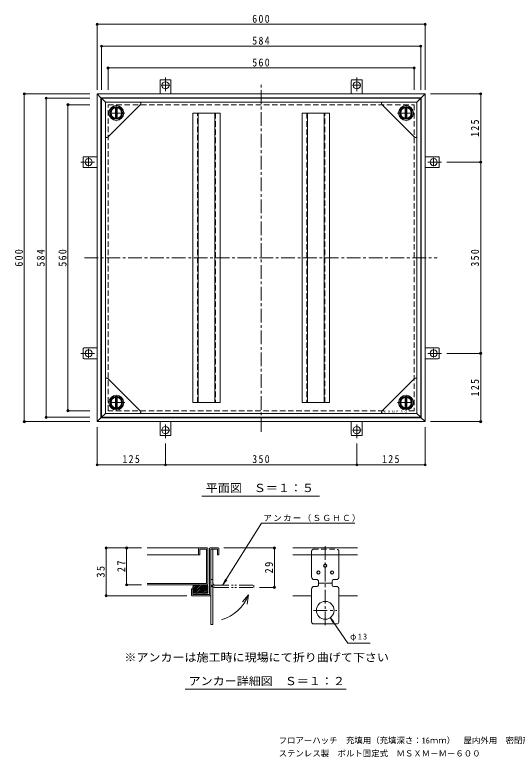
# Model space of a CAD drawing. Units: millimetres at full size, with parts at other scales. Extents: x -366 to 373, y -274 to 270.
# Drawn here: x -366 to 2, y -274 to 270 of the extents above; entities that cross this region are included whole.
import ezdxf
from ezdxf.enums import TextEntityAlignment as Align

# ---------------------------------------------------------------- set-up
doc = ezdxf.new("R2010")
doc.units = ezdxf.units.MM
doc.header["$LTSCALE"] = 2
doc.header["$PDMODE"] = 32
doc.header["$PDSIZE"] = 1.6
for name, pattern in [('CHAIN1', [8, 5, -1, 1, -1]), ('DASHED2', [3, 2, -1]), ('DOUBLE_CHAIN1', [8.8, 5, -1, 0.6, -0.6, 0.6, -1])]:
    doc.linetypes.add(name, pattern=pattern)
for name, color, linetype, lineweight in [('0-0_通り芯', 7, 'CHAIN1', 9), ('0-1_躯体', 2, 'Continuous', 9), ('0-2_仕上', 3, 'Continuous', 9), ('0-3_建具', 2, 'Continuous', 9), ('0-4_その他', 7, 'Continuous', 9), ('0-5_寸法', 2, 'Continuous', 9), ('D-1', 2, 'Continuous', 9), ('D-2', 3, 'Continuous', 9), ('D-4', 7, 'Continuous', 9), ('D-5', 7, 'Continuous', 9)]:
    doc.layers.add(name, color=color, linetype=linetype, lineweight=lineweight)
doc.layers.add('0-F', color=6, linetype='Continuous')
doc.layers.add('F-4_F-4ﾚｲﾔ', color=7, linetype='Continuous')
doc.styles.add('ＭＳ ゴシック', font='')
doc.styles.get('ＭＳ ゴシック').set_extended_font_data('MS Gothic')

msp = doc.modelspace()

# ---------------------------------------------------------------- linework, layer by layer
at = {"layer": '0-0_通り芯'}
for p, q in [((-185.705, -35.308), (-185.705, 220.349)), ((-314.993, 92.011), (-56.952, 92.011))]:
    msp.add_line(p, q, dxfattribs=at)
at = {"layer": '0-1_躯体', "linetype": 'CHAIN1'}
for p, q in [((-255.724, 224.046), (-255.724, 213.335)), ((-115.724, 224.046), (-115.724, 213.335)), ((-252.62, 218.287), (-258.789, 218.287)), ((-112.715, 218.287), (-118.931, 218.287)), ((-311.964, 165.563), (-311.964, 158.809)), ((-59.484, 159), (-59.484, 165.235)), ((-317.723, 162.047), (-307.012, 162.047)), ((-53.725, 162.047), (-64.436, 162.047)), ((-317.723, 22.047), (-307.012, 22.047)), ((-311.964, 25.258), (-311.964, 18.723)), ((-53.725, 22.047), (-64.436, 22.047)), ((-59.484, 18.942), (-59.484, 25.422)), ((-255.724, -39.952), (-255.724, -29.241)), ((-115.724, -39.952), (-115.724, -29.241)), ((-258.954, -34.193), (-252.5, -34.193)), ((-118.84, -34.193), (-112.551, -34.193))]:
    msp.add_line(p, q, dxfattribs=at)
at = {"layer": '0-1_躯体'}
for p, q in [((-259.724, 221.587), (-259.724, 212.047)), ((-252.137, 222.287), (-259.311, 222.287)), ((-251.724, 221.587), (-251.724, 212.047)), ((-119.724, 221.587), (-119.724, 212.047)), ((-119.311, 222.287), (-112.137, 222.287)), ((-111.724, 221.587), (-111.724, 212.047)), ((-302.924, 209.247), (-305.724, 212.047)), ((-305.724, 212.047), (-305.724, -27.953)), ((-65.724, 212.047), (-305.724, 212.047)), ((-68.524, 209.247), (-65.724, 212.047)), ((-65.724, -27.953), (-65.724, 212.047)), ((-302.924, 209.247), (-302.924, -25.153)), ((-68.524, 209.247), (-302.924, 209.247)), ((-68.524, -25.153), (-68.524, 209.247)), ((-315.964, 158.46), (-315.964, 165.634)), ((-315.264, 166.047), (-305.724, 166.047)), ((-56.184, 166.047), (-65.724, 166.047)), ((-55.484, 158.46), (-55.484, 165.634)), ((-315.264, 158.047), (-305.724, 158.047)), ((-56.184, 158.047), (-65.724, 158.047)), ((-315.964, 25.634), (-315.964, 18.46)), ((-315.264, 26.047), (-305.724, 26.047)), ((-56.184, 26.047), (-65.724, 26.047)), ((-55.484, 25.634), (-55.484, 18.46)), ((-315.264, 18.047), (-305.724, 18.047)), ((-56.184, 18.047), (-65.724, 18.047)), ((-302.924, -25.153), (-305.724, -27.953)), ((-302.924, -25.153), (-68.524, -25.153)), ((-68.524, -25.153), (-65.724, -27.953)), ((-305.724, -27.953), (-65.724, -27.953)), ((-259.724, -37.493), (-259.724, -27.953)), ((-251.724, -37.493), (-251.724, -27.953)), ((-119.724, -37.493), (-119.724, -27.953)), ((-111.724, -37.493), (-111.724, -27.953)), ((-252.137, -38.193), (-259.311, -38.193)), ((-119.311, -38.193), (-112.137, -38.193))]:
    msp.add_line(p, q, dxfattribs=at)
at = {"layer": '0-1_躯体', "linetype": 'DASHED2'}
for p, q in [((-297.724, -19.953), (-297.724, 204.047)), ((-297.724, 204.047), (-73.724, 204.047)), ((-73.724, 204.047), (-73.724, -19.953)), ((-96.013, -19.953), (-297.724, -19.953)), ((-73.724, -19.953), (-79.238, -19.953))]:
    msp.add_line(p, q, dxfattribs=at)
at = {"layer": '0-1_躯体'}
for centre in [(-255.724, 218.287), (-115.724, 218.287), (-311.964, 162.047), (-59.484, 162.047), (-311.964, 22.047), (-59.484, 22.047), (-255.724, -34.193), (-115.724, -34.193)]:
    msp.add_circle(centre, 2.6, dxfattribs=at)
for centre, start, end in [((-258.924, 221.587), 118.95502, 180), ((-252.524, 221.587), 0, 61.04498), ((-118.924, 221.587), 118.95502, 180), ((-112.524, 221.587), 0, 61.04498), ((-315.264, 165.247), 90, 151.04498), ((-56.184, 165.247), 28.95502, 90), ((-315.264, 158.847), 208.95502, 270), ((-56.184, 158.847), 270, 331.04498), ((-315.264, 25.247), 90, 151.04498), ((-56.184, 25.247), 28.95502, 90), ((-315.264, 18.847), 208.95502, 270), ((-56.184, 18.847), 270, 331.04498), ((-258.924, -37.493), 180, 241.04498), ((-252.524, -37.493), 298.95502, 0), ((-118.924, -37.493), 180, 241.04498), ((-112.524, -37.493), 298.95502, 0)]:
    msp.add_arc(centre, 0.8, start, end, dxfattribs=at)
at = {"layer": '0-2_仕上'}
for p, q in [((-299.705, 206.011), (-302.505, 208.811)), ((-302.505, 208.811), (-68.905, 208.811)), ((-71.705, 206.011), (-68.905, 208.811)), ((-68.905, 208.811), (-68.905, -24.789)), ((-299.705, 206.011), (-299.705, -21.989)), ((-71.705, 206.011), (-299.705, 206.011)), ((-299.705, 181.011), (-299.705, 205.211)), ((-298.905, 206.01), (-274.705, 206.01)), ((-297.998, 180.303), (-273.998, 204.303)), ((-292.425, 201.823), (-292.305, 201.965)), ((-292.425, 201.823), (-292.425, 194.198)), ((-292.305, 194.056), (-292.305, 201.965)), ((-291.105, 194.056), (-291.105, 201.965)), ((-290.985, 201.823), (-291.105, 201.965)), ((-290.985, 201.823), (-290.985, 194.198)), ((-73.412, 180.303), (-97.412, 204.303)), ((-72.505, 206.01), (-96.705, 206.01)), ((-80.425, 201.823), (-80.305, 201.965)), ((-80.425, 201.823), (-80.425, 194.198)), ((-80.305, 194.056), (-80.305, 201.965)), ((-79.105, 194.056), (-79.105, 201.965)), ((-78.985, 201.823), (-79.105, 201.965)), ((-78.985, 201.823), (-78.985, 194.198)), ((-71.705, -21.989), (-71.705, 206.011)), ((-71.705, 181.011), (-71.705, 205.211)), ((-292.305, 194.056), (-292.425, 194.198)), ((-291.105, 194.056), (-290.985, 194.198)), ((-80.305, 194.056), (-80.425, 194.198)), ((-79.105, 194.056), (-78.985, 194.198)), ((-299.705, 3.011), (-299.705, -21.189)), ((-297.998, 3.718), (-273.998, -20.282)), ((-73.412, 3.718), (-97.412, -20.282)), ((-71.705, 3.011), (-71.705, -21.189)), ((-292.305, -10.035), (-292.425, -10.177)), ((-292.425, -17.802), (-292.425, -10.177)), ((-292.305, -10.035), (-292.305, -17.944)), ((-291.105, -10.035), (-291.105, -17.944)), ((-291.105, -10.035), (-290.985, -10.177)), ((-290.985, -17.802), (-290.985, -10.177)), ((-80.305, -10.035), (-80.425, -10.177)), ((-80.425, -17.802), (-80.425, -10.177)), ((-80.305, -10.035), (-80.305, -17.944)), ((-79.105, -10.035), (-79.105, -17.944)), ((-79.105, -10.035), (-78.985, -10.177)), ((-78.985, -17.802), (-78.985, -10.177)), ((-292.425, -17.802), (-292.305, -17.944)), ((-290.985, -17.802), (-291.105, -17.944)), ((-80.425, -17.802), (-80.305, -17.944)), ((-78.985, -17.802), (-79.105, -17.944)), ((-68.905, -24.789), (-302.505, -24.789)), ((-299.705, -21.989), (-71.705, -21.989)), ((-298.905, -21.989), (-274.705, -21.989)), ((-72.505, -21.989), (-96.705, -21.989)), ((-71.705, -21.989), (-68.905, -24.789))]:
    msp.add_line(p, q, dxfattribs=at)
at = {"layer": '0-2_仕上', "linetype": 'CHAIN1'}
for p, q in [((-291.705, 203.869), (-291.705, 191.86)), ((-79.705, 203.869), (-79.705, 191.86)), ((-285.356, 198.011), (-297.716, 198.011)), ((-86.054, 198.011), (-73.694, 198.011)), ((-291.705, -19.848), (-291.705, -7.839)), ((-79.705, -19.848), (-79.705, -7.839)), ((-285.356, -13.989), (-297.716, -13.989)), ((-86.054, -13.989), (-73.694, -13.989))]:
    msp.add_line(p, q, dxfattribs=at)
at = {"layer": '0-2_仕上'}
msp.add_lwpolyline([(-299.705, -21.989), (-302.505, -24.789), (-302.505, 208.811)], dxfattribs=at)
for centre, radius in [((-291.705, 198.011), 5.4), ((-291.705, 198.011), 4.6), ((-291.724, 198.047), 4.5), ((-291.705, 198.011), 4), ((-79.705, 198.011), 5.4), ((-79.705, 198.011), 4.6), ((-79.724, 198.047), 4.5), ((-79.705, 198.011), 4), ((-291.705, -13.989), 5.4), ((-291.705, -13.989), 4.6), ((-291.724, -13.953), 4.5), ((-291.705, -13.989), 4), ((-79.705, -13.989), 5.4), ((-79.705, -13.989), 4.6), ((-79.724, -13.953), 4.5), ((-79.705, -13.989), 4)]:
    msp.add_circle(centre, radius, dxfattribs=at)
for centre, radius, start, end in [((-298.905, 205.211), 0.8, 90, 180), ((-291.705, 198.011), 3.88, 100.69363, 259.30637), ((-291.705, 198.011), 3.88, 280.69363, 79.30637), ((-274.705, 205.011), 1, 315, 90), ((-96.705, 205.011), 1, 90, 225), ((-79.705, 198.011), 3.88, 100.69363, 259.30637), ((-79.705, 198.011), 3.88, 280.69363, 79.30637), ((-72.505, 205.211), 0.8, 0, 90), ((-298.705, 181.011), 1, 180, 315), ((-72.705, 181.011), 1, 225, 0), ((-298.705, 3.011), 1, 45, 180), ((-72.705, 3.011), 1, 0, 135), ((-291.705, -13.989), 3.88, 100.69363, 259.30637), ((-291.705, -13.989), 3.88, 280.69363, 79.30637), ((-79.705, -13.989), 3.88, 100.69363, 259.30637), ((-79.705, -13.989), 3.88, 280.69363, 79.30637), ((-298.905, -21.189), 0.8, 180, 270), ((-274.705, -20.989), 1, 270, 45), ((-96.705, -20.989), 1, 135, 270), ((-72.505, -21.189), 0.8, 270, 0)]:
    msp.add_arc(centre, radius, start, end, dxfattribs=at)
at = {"layer": '0-3_建具'}
for p, q in [((-215.705, 198.011), (-235.705, 198.011)), ((-231.705, 198.011), (-231.705, -13.989)), ((-219.705, 198.011), (-219.705, -13.989)), ((-215.705, -13.989), (-215.705, 198.011)), ((-155.705, 198.011), (-135.705, 198.011)), ((-155.705, -13.989), (-155.705, 198.011)), ((-151.705, 198.011), (-151.705, -13.989)), ((-139.705, 198.011), (-139.705, -13.989))]:
    msp.add_line(p, q, dxfattribs=at)
at = {"layer": '0-3_建具', "linetype": 'DASHED2'}
for p, q in [((-232.185, -13.989), (-232.185, 198.011)), ((-219.225, 198.011), (-219.225, -13.989)), ((-152.185, 198.011), (-152.185, -13.989)), ((-139.225, -13.989), (-139.225, 198.011))]:
    msp.add_line(p, q, dxfattribs=at)
at = {"layer": '0-3_建具'}
for points in [[(-215.705, -13.989), (-235.705, -13.989), (-235.705, 198.011)], [(-155.705, -13.989), (-135.705, -13.989), (-135.705, 198.011)]]:
    msp.add_lwpolyline(points, dxfattribs=at)
at = {"layer": '0-4_その他'}
for p, q in [((-305.724, 263.397), (-305.724, 214.997)), ((-305.724, 262.997), (-65.724, 262.997)), ((-65.724, 263.397), (-65.724, 214.997)), ((-302.524, 247.397), (-302.524, 214.997)), ((-302.524, 246.997), (-68.924, 246.997)), ((-68.924, 247.397), (-68.924, 214.997)), ((-297.724, 231.397), (-297.724, 214.997)), ((-297.724, 230.997), (-73.724, 230.997)), ((-73.724, 231.397), (-73.724, 214.997)), ((-359.469, 212.047), (-311.069, 212.047)), ((-359.069, 212.047), (-359.069, -27.953)), ((-24.47, 212.047), (-61.724, 212.047)), ((-25.07, 162.047), (-25.07, 212.047)), ((-343.469, 208.847), (-311.069, 208.847)), ((-343.069, 208.847), (-343.069, -24.753)), ((-327.469, 204.047), (-311.069, 204.047)), ((-327.069, 204.047), (-327.069, -19.953)), ((-24.47, 162.047), (-49.725, 162.047)), ((-25.07, 22.047), (-25.07, 162.047)), ((-24.47, 22.047), (-49.725, 22.047)), ((-25.07, -27.953), (-25.07, 22.047)), ((-327.469, -19.953), (-311.069, -19.953)), ((-343.469, -24.753), (-311.069, -24.753)), ((-359.469, -27.953), (-311.069, -27.953)), ((-305.724, -60.14), (-305.724, -31.953)), ((-65.724, -60.14), (-65.724, -31.953)), ((-24.47, -27.953), (-61.724, -27.953)), ((-255.724, -60.14), (-255.724, -43.952)), ((-115.724, -60.14), (-115.724, -43.952)), ((-305.724, -59.54), (-255.724, -59.54)), ((-255.724, -59.54), (-115.724, -59.54)), ((-115.724, -59.54), (-65.724, -59.54))]:
    msp.add_line(p, q, dxfattribs=at)
for p in [(-305.724, 262.997), (-65.724, 262.997), (-302.524, 246.997), (-68.924, 246.997), (-297.724, 230.997), (-73.724, 230.997), (-359.069, 212.047), (-25.07, 212.047), (-343.069, 208.847), (-327.069, 204.047), (-25.07, 162.047), (-25.07, 22.047), (-327.069, -19.953), (-359.069, -27.953), (-343.069, -24.753), (-25.07, -27.953), (-305.724, -59.54), (-255.724, -59.54), (-115.724, -59.54), (-65.724, -59.54)]:
    msp.add_point(p, dxfattribs=at)
at = {"layer": '0-5_寸法', "color": 7}
msp.add_line((-229.039, -82.562), (-142.984, -82.562), dxfattribs=at)
at = {"layer": 'D-1', "linetype": 'CHAIN1'}
for p, q in [((-138.83, -119.038), (-138.83, -178.151)), ((-147.3, -166.115), (-130.352, -166.115))]:
    msp.add_line(p, q, dxfattribs=at)
at = {"layer": 'D-1'}
for p, q in [((-223.618, -120.927), (-223.618, -154.427)), ((-223.118, -120.427), (-217.118, -120.427)), ((-222.618, -154.927), (-222.618, -121.427)), ((-216.618, -120.927), (-216.618, -125.427)), ((-162.477, -120.427), (-115.183, -120.427)), ((-162.477, -125.427), (-115.183, -125.427)), ((-148.83, -141.615), (-148.83, -125.427)), ((-128.83, -141.615), (-128.83, -125.427)), ((-222.618, -143.615), (-221.018, -143.615)), ((-144.83, -143.615), (-146.83, -143.615)), ((-143.83, -147.615), (-143.83, -144.615)), ((-143.83, -146.115), (-133.83, -146.115)), ((-133.83, -144.615), (-133.83, -147.615)), ((-132.83, -143.615), (-130.83, -143.615)), ((-236.618, -154.927), (-236.618, -150.427)), ((-236.618, -150.427), (-235.618, -150.427)), ((-235.618, -150.261), (-232.784, -147.427)), ((-235.618, -151.534), (-231.511, -147.427)), ((-235.618, -152.807), (-230.239, -147.427)), ((-235.618, -150.427), (-235.618, -149.127)), ((-235.618, -150.427), (-235.618, -154.427)), ((-235.616, -148.987), (-234.057, -147.427)), ((-235.166, -153.627), (-228.966, -147.427)), ((-233.893, -153.627), (-227.693, -147.427)), ((-232.62, -153.627), (-226.42, -147.427)), ((-231.347, -153.627), (-225.147, -147.427)), ((-230.075, -153.627), (-224.69, -148.242)), ((-228.802, -153.627), (-224.618, -149.443)), ((-227.529, -153.627), (-224.618, -150.716)), ((-226.256, -153.627), (-224.618, -151.989)), ((-222.618, -148.615), (-221.018, -148.615)), ((-148.83, -150.615), (-148.83, -174.365)), ((-144.83, -148.615), (-146.83, -148.615)), ((-132.83, -148.615), (-130.83, -148.615)), ((-128.83, -150.615), (-128.83, -174.365)), ((-236.126, -155.427), (-223.118, -155.427)), ((-235.618, -154.427), (-223.618, -154.427)), ((-232.868, -153.627), (-232.868, -154.427)), ((-227.368, -153.627), (-227.368, -154.427)), ((-224.983, -153.627), (-224.618, -153.262)), ((-162.477, -155.427), (-148.83, -155.427)), ((-128.83, -155.427), (-115.183, -155.427)), ((-147.798, -176.115), (-129.862, -176.115))]:
    msp.add_line(p, q, dxfattribs=at)
at = {"layer": 'D-1', "linetype": 'DASHED2'}
for p, q in [((-148.83, -123.177), (-148.83, -125.427)), ((-147.798, -121.427), (-129.862, -121.427)), ((-128.83, -123.177), (-128.83, -125.427))]:
    msp.add_line(p, q, dxfattribs=at)
at = {"layer": 'D-1', "linetype": 'DOUBLE_CHAIN1'}
for p, q in [((-219.418, -147.715), (-191.018, -147.715)), ((-219.418, -149.315), (-191.018, -149.315)), ((-191.018, -149.315), (-191.018, -147.715))]:
    msp.add_line(p, q, dxfattribs=at)
at = {"layer": 'D-1'}
for points in [[(-222.618, -154.927), (-222.618, -176.427), (-221.018, -176.427), (-221.018, -121.427)], [(-222.618, -121.427), (-217.618, -121.427), (-217.618, -125.427), (-216.618, -125.427)], [(-235.618, -153.627), (-224.618, -153.627), (-224.618, -149.127)]]:
    msp.add_lwpolyline(points, dxfattribs=at)
for centre, radius in [((-138.83, -133.427), 1.25), ((-138.83, -133.427), 1), ((-143.83, -138.427), 1.25), ((-143.83, -138.427), 1), ((-133.83, -138.427), 1.25), ((-133.83, -138.427), 1), ((-138.83, -166.115), 6.5)]:
    msp.add_circle(centre, radius, dxfattribs=at)
for centre, radius, start, end in [((-223.118, -120.927), 0.5, 90, 180), ((-217.118, -120.927), 0.5, 0, 90), ((-146.83, -141.615), 2, 180, 270), ((-144.83, -144.615), 1, 0, 90), ((-132.83, -144.615), 1, 90, 180), ((-130.83, -141.615), 2, 270, 0), ((-230.118, -149.127), 5.5, 161.99556, 180), ((-230.118, -149.127), 5.5, 0, 18.00444), ((-146.83, -150.615), 2, 90, 180), ((-144.83, -147.615), 1, 270, 0), ((-132.83, -147.615), 1, 180, 270), ((-130.83, -150.615), 2, 0, 90), ((-236.118, -154.927), 0.5, 180, 270), ((-223.118, -154.927), 0.5, 270, 0), ((-146.83, -174.365), 2, 180, 241.04498), ((-130.83, -174.365), 2, 298.95502, 0)]:
    msp.add_arc(centre, radius, start, end, dxfattribs=at)
at = {"layer": 'D-1', "linetype": 'DASHED2'}
for centre, start, end in [((-146.83, -123.177), 118.95502, 180), ((-130.83, -123.177), 0, 61.04498)]:
    msp.add_arc(centre, 2, start, end, dxfattribs=at)
at = {"layer": 'D-1', "linetype": 'DOUBLE_CHAIN1'}
for radius in [3.2, 1.6]:
    msp.add_arc((-219.418, -146.115), radius, 180, 270, dxfattribs=at)
at = {"layer": 'D-2'}
for p, q in [((-269.164, -120.427), (-225.118, -120.427)), ((-231.618, -120.927), (-231.618, -125.427)), ((-225.618, -121.427), (-225.618, -146.427)), ((-224.618, -146.927), (-224.618, -120.927)), ((-230.618, -125.427), (-269.164, -125.427)), ((-269.164, -146.427), (-225.618, -146.427)), ((-269.164, -147.427), (-225.118, -147.427))]:
    msp.add_line(p, q, dxfattribs=at)
msp.add_lwpolyline([(-225.618, -121.427), (-230.618, -121.427), (-230.618, -125.427)], dxfattribs=at)
for centre, start, end in [((-231.118, -120.927), 90, 180), ((-225.118, -120.927), 0, 90), ((-225.118, -146.927), 270, 0)]:
    msp.add_arc(centre, 0.5, start, end, dxfattribs=at)
at = {"layer": 'D-4'}
for p, q in [((-299.564, -120.427), (-273.164, -120.427)), ((-299.164, -120.427), (-299.164, -155.427)), ((-284.164, -120.427), (-284.164, -147.427)), ((-175.618, -120.427), (-213.118, -120.427)), ((-176.018, -120.427), (-176.018, -149.315)), ((-284.564, -147.427), (-273.164, -147.427)), ((-175.618, -149.315), (-187.018, -149.315)), ((-299.564, -155.427), (-240.118, -155.427))]:
    msp.add_line(p, q, dxfattribs=at)
for p in [(-299.164, -120.427), (-284.164, -120.427), (-176.018, -120.427), (-284.164, -147.427), (-176.018, -149.315), (-299.164, -155.427)]:
    msp.add_point(p, dxfattribs=at)
at = {"layer": 'D-5'}
for p, q in [((-213.971, -147.715), (-211.882, -143.173)), ((-213.971, -147.715), (-210.778, -143.868)), ((-194.984, -154.724), (-199.43, -159.887)), ((-194.984, -154.724), (-195.869, -161.704)), ((-135.154, -171.476), (-122.289, -190.238)), ((-135.154, -171.476), (-133.309, -175.106)), ((-135.154, -171.476), (-132.465, -174.47)), ((-122.289, -190.238), (-105.954, -190.238)), ((-241.379, -223.931), (-123.385, -223.931))]:
    msp.add_line(p, q, dxfattribs=at)
msp.add_lwpolyline([(-213.971, -147.715), (-185.419, -102.376), (-117.081, -102.376)], dxfattribs=at)
msp.add_arc((-223.186, -144.179), 30.109, 286.17736, 339.49844, dxfattribs=at)

# ---------------------------------------------------------------- texts
at = {"layer": '0-4_その他', "color": 2, "char_height": 5.865, "attachment_point": 7, "style": 'ＭＳ ゴシック'}
for s, insert in [('\\T1.27;\\W0.9;600', (-192.224, 263.997)), ('\\T1.27;\\W0.9;584', (-192.224, 247.997)), ('\\T1.27;\\W0.9;560', (-192.224, 231.997)), ('\\T1.27;\\W0.9;125', (-287.224, -58.34)), ('\\T1.27;\\W0.9;350', (-192.224, -58.34)), ('\\T1.27;\\W0.9;125', (-97.224, -58.34))]:
    msp.add_mtext(s, dxfattribs=dict(at, insert=insert))
at = {"layer": '0-4_その他', "color": 2, "char_height": 5.865, "attachment_point": 7, "rotation": 90, "style": 'ＭＳ ゴシック'}
for s, insert in [('\\T1.27;\\W0.9;125', (-26.27, 180.547)), ('\\T1.27;\\W0.9;600', (-360.069, 85.547)), ('\\T1.27;\\W0.9;584', (-344.069, 85.547)), ('\\T1.27;\\W0.9;560', (-328.069, 85.547)), ('\\T1.27;\\W0.9;350', (-26.27, 85.547)), ('\\T1.27;\\W0.9;125', (-26.27, -9.453))]:
    msp.add_mtext(s, dxfattribs=dict(at, insert=insert))
at = {"layer": '0-5_寸法', "style": 'ＭＳ ゴシック', "width": 1.1}
msp.add_text('平面図\u3000Ｓ＝１：５', height=5.865, dxfattribs=at).set_placement((-226.276, -81.275), align=Align.BOTTOM_LEFT)
at = {"layer": '0-F', "insert": (-96.422, -21.525), "char_height": 1.76, "attachment_point": 7, "style": 'ＭＳ ゴシック'}
msp.add_mtext('\\T1.25;ＫＡＮＥＳＯ', dxfattribs=at)
at = {"layer": 'D-4', "color": 2, "char_height": 5.865, "attachment_point": 7, "rotation": 90, "style": 'ＭＳ ゴシック'}
for s, insert in [('\\T1.27;\\W0.95;27', (-285.164, -138.177)), ('\\T1.27;\\W0.95;35', (-300.164, -142.177)), ('\\T1.27;\\W0.95;29', (-177.018, -139.121))]:
    msp.add_mtext(s, dxfattribs=dict(at, insert=insert))
at = {"layer": 'D-5', "color": 2, "style": 'ＭＳ ゴシック', "width": 1.1}
for s, p in [('※アンカーは施工時に現場にて折り曲げて下さい', (-285.813, -205.304)), ('アンカー詳細図\u3000Ｓ＝１：２', (-238.81, -222.644))]:
    msp.add_text(s, height=5.865, dxfattribs=at).set_placement(p, align=Align.BOTTOM_LEFT)
at = {"layer": 'D-5', "char_height": 4.399, "attachment_point": 7, "style": 'ＭＳ ゴシック'}
for s, insert in [('\\T1.17;アンカー（ＳＧＨＣ）', (-184.075, -101.318)), ('\\T1.26;\\W0.95;φ13', (-120.621, -188.658))]:
    msp.add_mtext(s, dxfattribs=dict(at, insert=insert))
at = {"layer": 'F-4_F-4ﾚｲﾔ', "style": 'ＭＳ ゴシック'}
for s, p in [('フロアーハッチ\u3000充填用（充填深さ：16ｍｍ）\u3000屋内外用\u3000密閉形（防水・防臭形）', (-172.934, -264.904)), ('ステンレス製\u3000ボルト固定式\u3000ＭＳＸＭ－Ｍ－６００', (-172.934, -274.419))]:
    msp.add_text(s, height=4.399, dxfattribs=at).set_placement(p, align=Align.BOTTOM_LEFT)

doc.saveas('drawing.dxf')
